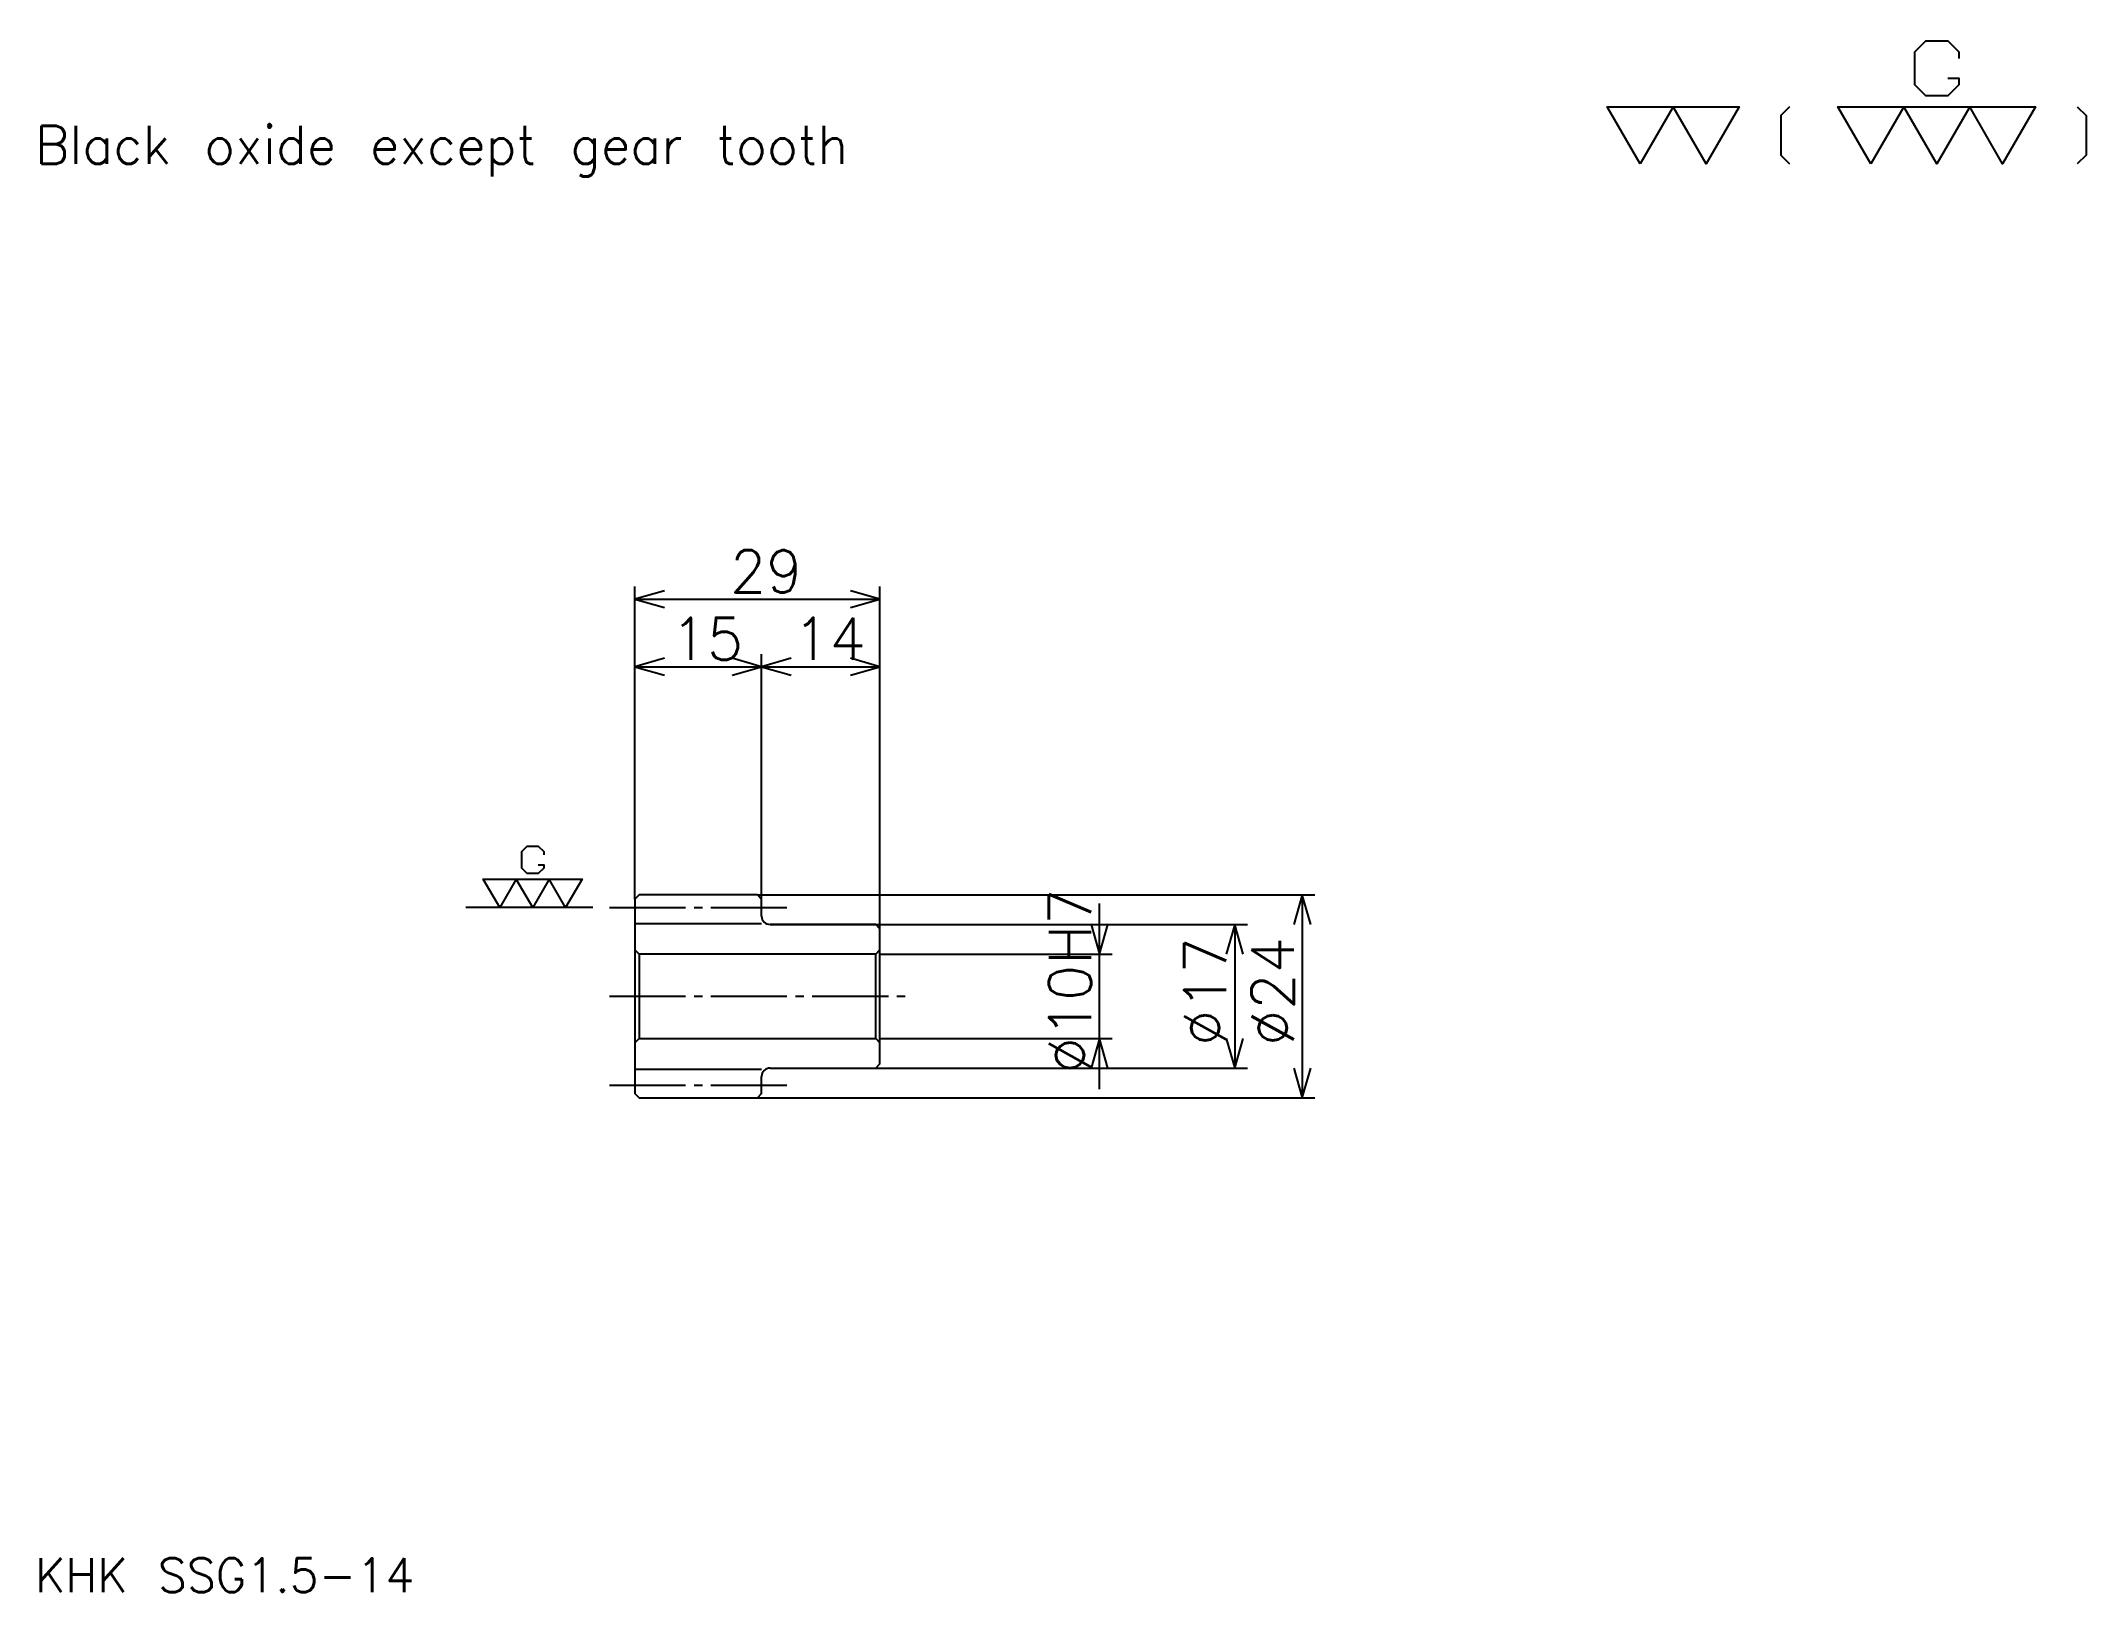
# Model space of a CAD drawing. Extents: x 11 to 253, y 11 to 195.
import ezdxf

# ---------------------------------------------------------------- set-up
doc = ezdxf.new("R2010")
doc.units = 0
doc.linetypes.add('DASHDOT', pattern=[12, 9, -1, 1, -1])
doc.layers.get('0').update_dxf_attribs({"linetype": 'CONTINUOUS'})
doc.layers.add('DASHDOT', color=6, linetype='DASHDOT')
doc.styles.add('KANJI', font='TXT', dxfattribs={"bigfont": 'BIGFONT'})

msp = doc.modelspace()

# ---------------------------------------------------------------- linework, layer by layer
at = {"color": 5}
for p, q in [((81, 93.5), (81, 130)), ((81, 128.5), (110, 128.5)), ((110, 93.5), (110, 130)), ((96, 93.5), (96, 122)), ((81, 120.5), (96, 120.5)), ((96, 120.5), (110, 120.5)), ((81, 93), (81, 93.5)), ((95.5, 93.5), (110, 93.5)), ((96, 93), (96, 93.5)), ((110, 93.5), (161.5, 93.5)), ((110, 89.5), (110, 93.5)), ((136, 70.5), (136, 92.5)), ((160, 93.5), (160, 69.5)), ((97, 90), (110, 90)), ((110, 90), (153.5, 90)), ((152, 90), (152, 73)), ((110, 86.5), (137.5, 86.5)), ((110, 76.5), (137.5, 76.5)), ((97, 73), (110, 73)), ((110, 73), (153.5, 73)), ((95.5, 69.5), (110, 69.5)), ((110, 69.5), (161.5, 69.5))]:
    msp.add_line(p, q, dxfattribs=at)
at = {"color": 7}
msp.add_line((76, 92), (61, 92), dxfattribs=at)
at = {"color": 4}
for p, q in [((81, 90.125), (96, 90.125)), ((81.5, 86.5), (81.5, 76.5)), ((109.5, 86.5), (110, 87)), ((109.5, 76.5), (110, 76)), ((81, 72.875), (96, 72.875))]:
    msp.add_line(p, q, dxfattribs=at)
at = {"color": 7}
for points in [[(236.399994, 190.139999), (237.699997, 190.139999), (237.699997, 189.360001), (236.399994, 188.059998), (233.800003, 188.059998), (232.5, 189.360001), (232.5, 193.259995), (233.800003, 194.559998), (236.399994, 194.559998), (237.699997, 193.259995), (237.699997, 192.479996)], [(200, 180), (196.100006, 186.759995), (211.699997, 186.759995), (207.800003, 180), (203.899994, 186.759995), (200, 180)], [(217.679993, 186.759995), (216.639999, 185.720001), (216.639999, 181.039993), (217.679993, 180)], [(227.300003, 180), (223.399994, 186.759995), (246.800003, 186.759995), (242.899994, 180), (239, 186.759995), (235.100006, 180), (231.199997, 186.759995), (227.300003, 180)], [(251.740005, 186.759995), (252.779999, 185.720001), (252.779999, 181.039993), (251.740005, 180)], [(69.550003, 97.07), (70.199997, 97.07), (70.199997, 96.68), (69.550003, 96.029999), (68.25, 96.029999), (67.599998, 96.68), (67.599998, 98.630005), (68.25, 99.279999), (69.550003, 99.279999), (70.199997, 98.630005), (70.199997, 98.239998)], [(65, 92), (63.049999, 95.379997), (74.75, 95.379997), (72.800003, 92), (70.849998, 95.379997), (68.900002, 92), (66.949997, 95.379997), (65, 92)]]:
    msp.add_lwpolyline(points, dxfattribs=at)
at = {"color": 5}
for points in [[(84.5, 129.5), (81, 128.5), (84.5, 127.5)], [(106.5, 127.5), (110, 128.5), (106.5, 129.5)], [(84.5, 121.5), (81, 120.5), (84.5, 119.5)], [(92.5, 119.5), (96, 120.5), (92.5, 121.5)], [(99.5, 121.5), (96, 120.5), (99.5, 119.5)], [(106.5, 119.5), (110, 120.5), (106.5, 121.5)], [(161, 90), (160, 93.5), (159, 90)], [(135, 90), (136, 86.5), (137, 90)], [(153, 86.5), (152, 90), (151, 86.5)], [(137, 73), (136, 76.5), (135, 73)], [(151, 76.5), (152, 73), (153, 76.5)], [(159, 73), (160, 69.5), (161, 73)]]:
    msp.add_lwpolyline(points, dxfattribs=at)
at = {"color": 4}
for points in [[(96, 91), (96, 93), (95.5, 93.5), (81.5, 93.5), (81, 93), (81, 76)], [(97, 73), (109.5, 73), (110, 73.5), (110, 89.5), (109.5, 90), (97, 90)], [(81, 76), (81.5, 76.5), (109.5, 76.5), (109.5, 86.5), (81.5, 86.5), (81, 87)], [(81, 76), (81, 70), (81.5, 69.5), (95.5, 69.5), (96, 70), (96, 72)]]:
    msp.add_lwpolyline(points, dxfattribs=at)
for centre, start, end in [((97, 91), 180, 270), ((97, 72), 90, 180)]:
    msp.add_arc(centre, 1, start, end, dxfattribs=at)
at = {"layer": 'DASHDOT', "color": 7}
for p, q in [((78, 92), (99, 92)), ((78, 81.5), (113, 81.5)), ((78, 71), (99, 71))]:
    msp.add_line(p, q, dxfattribs=at)

# ---------------------------------------------------------------- texts
at = {"color": 7, "style": 'KANJI'}
for s, height, p in [('Black oxide except gear tooth', 4.5, (10, 180)), ('29', 5, (92.25, 129.300003)), ('15', 5, (85.25, 121.300003)), ('14', 5, (99.75, 121.300003)), ('KHK SSG1.5-14', 4, (10, 11))]:
    msp.add_text(s, height=height, dxfattribs=at).set_placement(p)
for s, p in [('%%c10H7', (135, 72.375)), ('%%c17', (151, 75.625)), ('%%c24', (159, 75.625))]:
    msp.add_text(s, height=5, rotation=90, dxfattribs=at).set_placement(p)

doc.saveas('drawing.dxf')
